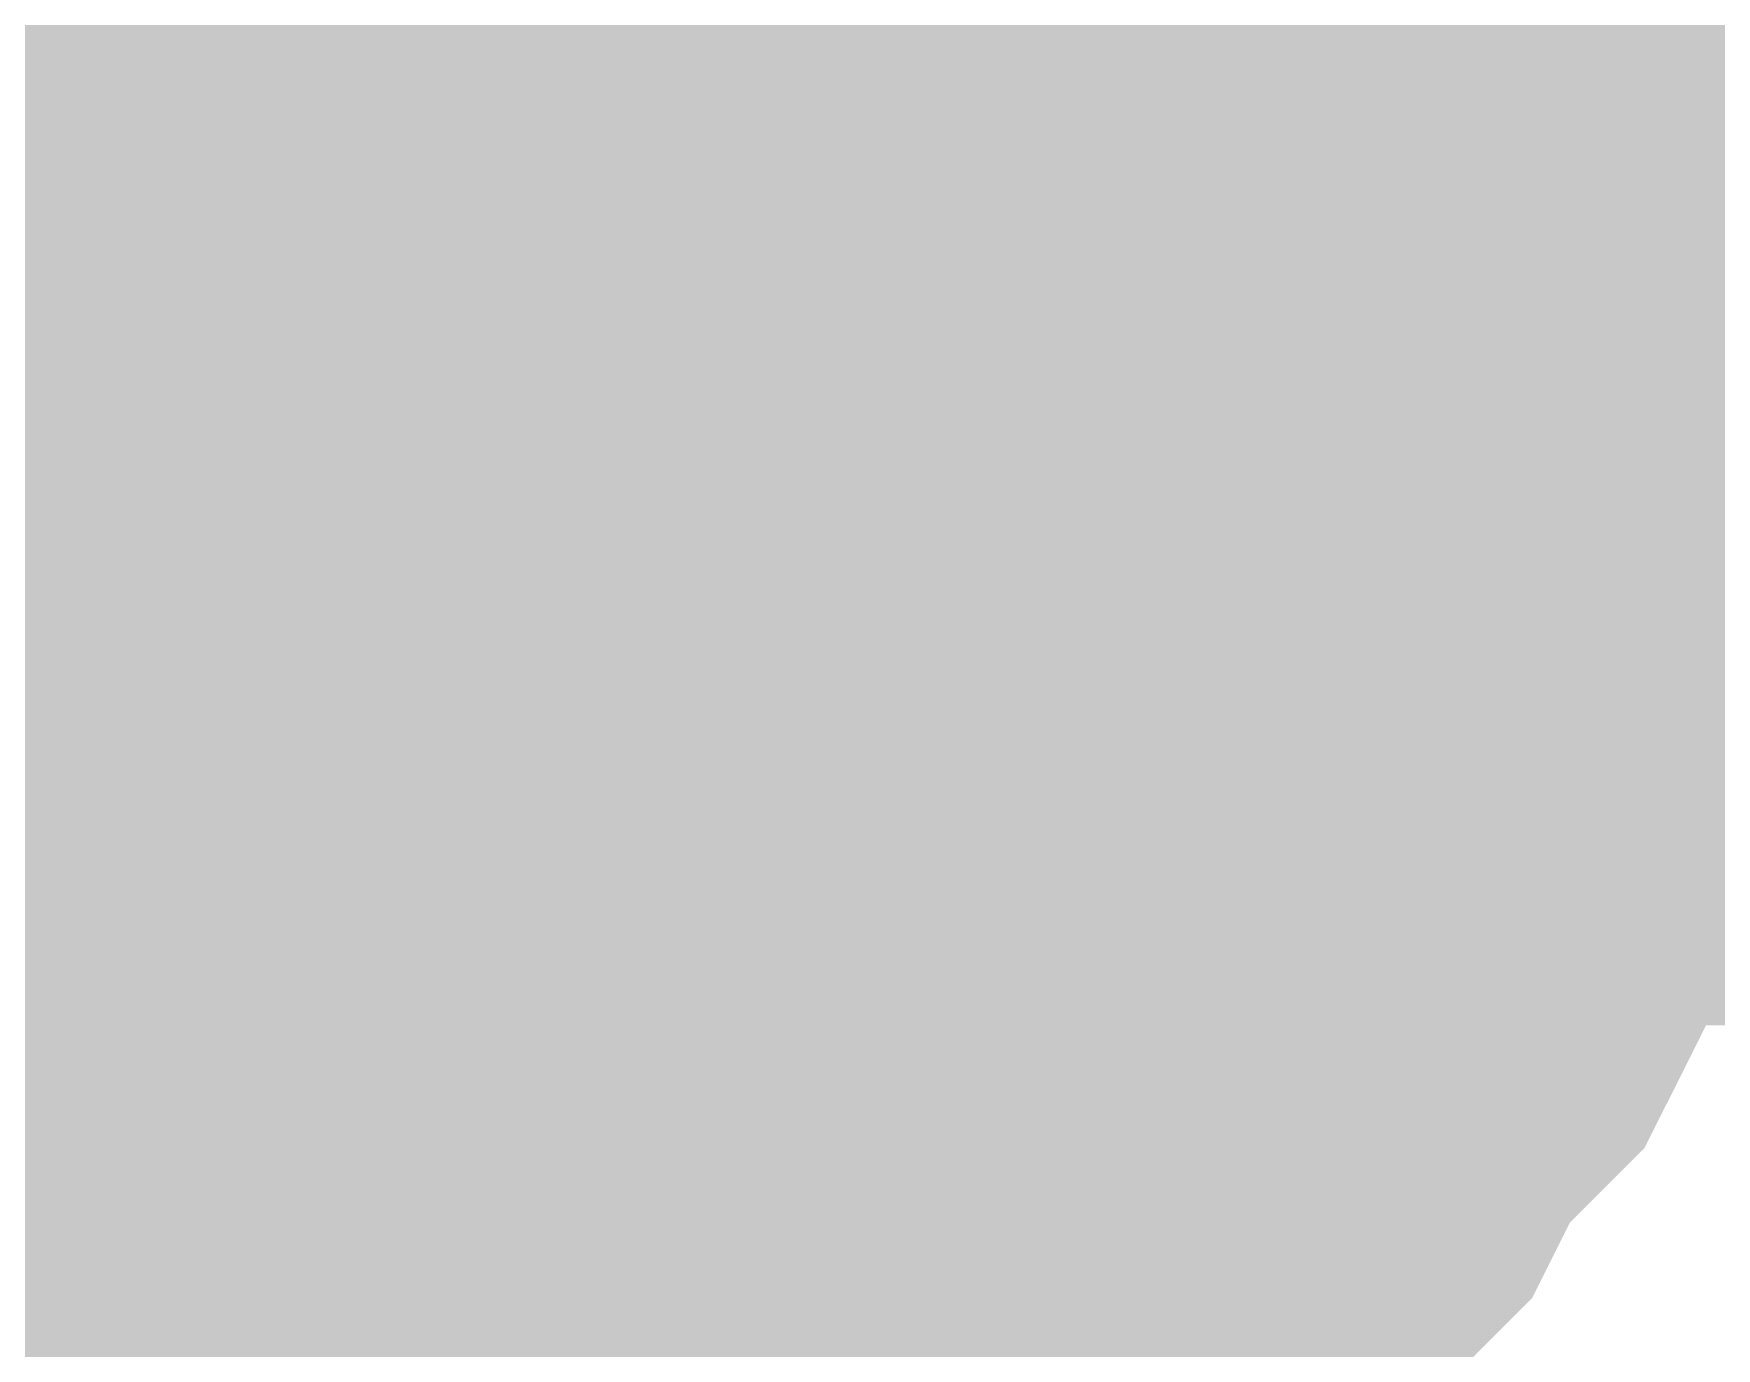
# Model space of a CAD drawing. Header units: inches. Extents: x 0 to 841, y 0 to 594.
# Drawn here: x 697.327 to 698.334, y 174.411 to 175.198 of the extents above; entities that cross this region are included whole.
import ezdxf

# ---------------------------------------------------------------- set-up
doc = ezdxf.new("R2010")
doc.units = ezdxf.units.IN
doc.layers.add('Sheet', color=255, linetype='Continuous')

msp = doc.modelspace()

# ---------------------------------------------------------------- linework, layer by layer
at = {"layer": 'Sheet'}
for points in [[(697.4946, 174.9794, 0.7493, 0.7493, 0), (697.4946, 179.9877, 0.7493, 0.7493, 0)], [(698.1459, 175.3836, 0.2997, 0.2997, 0), (698.1683, 175.3387, 0.2997, 0.2997, 0), (698.1908, 175.3162, 0.2997, 0.2997, 0), (698.1908, 175.2713, 0.2997, 0.2997, 0), (698.2133, 175.2489, 0.2997, 0.2997, 0), (698.2133, 175.2039, 0.2997, 0.2997, 0), (698.2357, 175.1815, 0.2997, 0.2997, 0), (698.2357, 175.1366, 0.2997, 0.2997, 0), (698.2582, 175.0917, 0.2997, 0.2997, 0), (698.2582, 175.0692, 0.2997, 0.2997, 0), (698.2582, 175.0243, 0.2997, 0.2997, 0), (698.2582, 174.9794, 0.2997, 0.2997, 0)], [(698.1459, 175.3836, 0.2997, 0.2997, 0), (698.1683, 175.3387, 0.2997, 0.2997, 0), (698.1908, 175.3162, 0.2997, 0.2997, 0), (698.1908, 175.2713, 0.2997, 0.2997, 0), (698.2133, 175.2489, 0.2997, 0.2997, 0), (698.2133, 175.2039, 0.2997, 0.2997, 0), (698.2357, 175.1815, 0.2997, 0.2997, 0), (698.2357, 175.1366, 0.2997, 0.2997, 0), (698.2582, 175.0917, 0.2997, 0.2997, 0), (698.2582, 175.0692, 0.2997, 0.2997, 0), (698.2582, 175.0243, 0.2997, 0.2997, 0), (698.2582, 174.9794, 0.2997, 0.2997, 0)], [(698.1459, 175.3836, 0.2997, 0.2997, 0), (698.1683, 175.3387, 0.2997, 0.2997, 0), (698.1908, 175.3162, 0.2997, 0.2997, 0), (698.1908, 175.2713, 0.2997, 0.2997, 0), (698.2133, 175.2489, 0.2997, 0.2997, 0), (698.2133, 175.2039, 0.2997, 0.2997, 0), (698.2357, 175.1815, 0.2997, 0.2997, 0), (698.2357, 175.1366, 0.2997, 0.2997, 0), (698.2582, 175.0917, 0.2997, 0.2997, 0), (698.2582, 175.0692, 0.2997, 0.2997, 0), (698.2582, 175.0243, 0.2997, 0.2997, 0), (698.2582, 174.9794, 0.2997, 0.2997, 0)], [(697.8315, 175.3612, 0.2997, 0.2997, 0), (697.8539, 175.3387, 0.2997, 0.2997, 0), (697.8764, 175.3387, 0.2997, 0.2997, 0), (697.8988, 175.3162, 0.2997, 0.2997, 0), (697.8988, 175.2938, 0.2997, 0.2997, 0), (697.9213, 175.2713, 0.2997, 0.2997, 0), (697.9438, 175.2489, 0.2997, 0.2997, 0), (697.9438, 175.2264, 0.2997, 0.2997, 0), (697.9662, 175.2039, 0.2997, 0.2997, 0), (697.9662, 175.1815, 0.2997, 0.2997, 0), (697.9887, 175.159, 0.2997, 0.2997, 0), (697.9887, 175.1366, 0.2997, 0.2997, 0), (697.9887, 175.1141, 0.2997, 0.2997, 0), (698.0111, 175.0917, 0.2997, 0.2997, 0), (698.0111, 175.0692, 0.2997, 0.2997, 0), (698.0111, 175.0243, 0.2997, 0.2997, 0), (698.0111, 175.0018, 0.2997, 0.2997, 0), (698.0111, 174.9794, 0.2997, 0.2997, 0)], [(697.8315, 175.3612, 0.2997, 0.2997, 0), (697.8539, 175.3387, 0.2997, 0.2997, 0), (697.8764, 175.3387, 0.2997, 0.2997, 0), (697.8988, 175.3162, 0.2997, 0.2997, 0), (697.8988, 175.2938, 0.2997, 0.2997, 0), (697.9213, 175.2713, 0.2997, 0.2997, 0), (697.9438, 175.2489, 0.2997, 0.2997, 0), (697.9438, 175.2264, 0.2997, 0.2997, 0), (697.9662, 175.2039, 0.2997, 0.2997, 0), (697.9662, 175.1815, 0.2997, 0.2997, 0), (697.9887, 175.159, 0.2997, 0.2997, 0), (697.9887, 175.1366, 0.2997, 0.2997, 0), (697.9887, 175.1141, 0.2997, 0.2997, 0), (698.0111, 175.0917, 0.2997, 0.2997, 0), (698.0111, 175.0692, 0.2997, 0.2997, 0), (698.0111, 175.0243, 0.2997, 0.2997, 0), (698.0111, 175.0018, 0.2997, 0.2997, 0), (698.0111, 174.9794, 0.2997, 0.2997, 0)], [(697.8315, 175.3612, 0.2997, 0.2997, 0), (697.8539, 175.3387, 0.2997, 0.2997, 0), (697.8764, 175.3387, 0.2997, 0.2997, 0), (697.8988, 175.3162, 0.2997, 0.2997, 0), (697.8988, 175.2938, 0.2997, 0.2997, 0), (697.9213, 175.2713, 0.2997, 0.2997, 0), (697.9438, 175.2489, 0.2997, 0.2997, 0), (697.9438, 175.2264, 0.2997, 0.2997, 0), (697.9662, 175.2039, 0.2997, 0.2997, 0), (697.9662, 175.1815, 0.2997, 0.2997, 0), (697.9887, 175.159, 0.2997, 0.2997, 0), (697.9887, 175.1366, 0.2997, 0.2997, 0), (697.9887, 175.1141, 0.2997, 0.2997, 0), (698.0111, 175.0917, 0.2997, 0.2997, 0), (698.0111, 175.0692, 0.2997, 0.2997, 0), (698.0111, 175.0243, 0.2997, 0.2997, 0), (698.0111, 175.0018, 0.2997, 0.2997, 0), (698.0111, 174.9794, 0.2997, 0.2997, 0)], [(697.4946, 174.9794, 0.7493, 0.7493, 0), (702.5027, 174.9794, 0.7493, 0.7493, 0), (702.5027, 174.9794, 0.7493, 0.7493, 0)], [(697.4946, 169.9934, 0.7493, 0.7493, 0), (697.4946, 174.9794, 0.7493, 0.7493, 0)], [(697.9438, 175.2489, 0.0991, 0.0991, 0), (697.9438, 175.2264, 0.0991, 0.0991, 0), (697.9662, 175.2039, 0.0991, 0.0991, 0), (697.9662, 175.1815, 0.0991, 0.0991, 0), (697.9887, 175.159, 0.0991, 0.0991, 0), (697.9887, 175.1366, 0.0991, 0.0991, 0), (697.9887, 175.1141, 0.0991, 0.0991, 0), (698.0111, 175.0917, 0.0991, 0.0991, 0), (698.0111, 175.0692, 0.0991, 0.0991, 0), (698.0111, 175.0243, 0.0991, 0.0991, 0), (698.0111, 175.0018, 0.0991, 0.0991, 0), (698.0111, 174.9794, 0.0991, 0.0991, 0)], [(697.9438, 175.2489, 0.0991, 0.0991, 0), (697.9438, 175.2264, 0.0991, 0.0991, 0), (697.9662, 175.2039, 0.0991, 0.0991, 0), (697.9662, 175.1815, 0.0991, 0.0991, 0), (697.9887, 175.159, 0.0991, 0.0991, 0), (697.9887, 175.1366, 0.0991, 0.0991, 0), (697.9887, 175.1141, 0.0991, 0.0991, 0), (698.0111, 175.0917, 0.0991, 0.0991, 0), (698.0111, 175.0692, 0.0991, 0.0991, 0), (698.0111, 175.0243, 0.0991, 0.0991, 0), (698.0111, 175.0018, 0.0991, 0.0991, 0), (698.0111, 174.9794, 0.0991, 0.0991, 0)], [(697.9438, 175.2489, 0.0991, 0.0991, 0), (697.9438, 175.2264, 0.0991, 0.0991, 0), (697.9662, 175.2039, 0.0991, 0.0991, 0), (697.9662, 175.1815, 0.0991, 0.0991, 0), (697.9887, 175.159, 0.0991, 0.0991, 0), (697.9887, 175.1366, 0.0991, 0.0991, 0), (697.9887, 175.1141, 0.0991, 0.0991, 0), (698.0111, 175.0917, 0.0991, 0.0991, 0), (698.0111, 175.0692, 0.0991, 0.0991, 0), (698.0111, 175.0243, 0.0991, 0.0991, 0), (698.0111, 175.0018, 0.0991, 0.0991, 0), (698.0111, 174.9794, 0.0991, 0.0991, 0)], [(698.2133, 175.2489, 0.0991, 0.0991, 0), (698.2133, 175.2039, 0.0991, 0.0991, 0), (698.2357, 175.1815, 0.0991, 0.0991, 0), (698.2357, 175.1366, 0.0991, 0.0991, 0), (698.2582, 175.0917, 0.0991, 0.0991, 0), (698.2582, 175.0692, 0.0991, 0.0991, 0), (698.2582, 175.0243, 0.0991, 0.0991, 0), (698.2582, 174.9794, 0.0991, 0.0991, 0)], [(698.2133, 175.2489, 0.0991, 0.0991, 0), (698.2133, 175.2039, 0.0991, 0.0991, 0), (698.2357, 175.1815, 0.0991, 0.0991, 0), (698.2357, 175.1366, 0.0991, 0.0991, 0), (698.2582, 175.0917, 0.0991, 0.0991, 0), (698.2582, 175.0692, 0.0991, 0.0991, 0), (698.2582, 175.0243, 0.0991, 0.0991, 0), (698.2582, 174.9794, 0.0991, 0.0991, 0)], [(698.2133, 175.2489, 0.0991, 0.0991, 0), (698.2133, 175.2039, 0.0991, 0.0991, 0), (698.2357, 175.1815, 0.0991, 0.0991, 0), (698.2357, 175.1366, 0.0991, 0.0991, 0), (698.2582, 175.0917, 0.0991, 0.0991, 0), (698.2582, 175.0692, 0.0991, 0.0991, 0), (698.2582, 175.0243, 0.0991, 0.0991, 0), (698.2582, 174.9794, 0.0991, 0.0991, 0)], [(698.0111, 174.9794, 0.2997, 0.2997, 0), (698.0111, 174.9569, 0.2997, 0.2997, 0), (698.0111, 174.9344, 0.2997, 0.2997, 0), (698.0111, 174.912, 0.2997, 0.2997, 0), (698.0111, 174.8895, 0.2997, 0.2997, 0), (697.9887, 174.8671, 0.2997, 0.2997, 0), (697.9887, 174.8446, 0.2997, 0.2997, 0), (697.9887, 174.7997, 0.2997, 0.2997, 0), (697.9662, 174.7772, 0.2997, 0.2997, 0), (697.9662, 174.7772, 0.2997, 0.2997, 0), (697.9438, 174.7548, 0.2997, 0.2997, 0), (697.9438, 174.7323, 0.2997, 0.2997, 0), (697.9213, 174.7098, 0.2997, 0.2997, 0), (697.8988, 174.6874, 0.2997, 0.2997, 0), (697.8988, 174.6649, 0.2997, 0.2997, 0), (697.8764, 174.6425, 0.2997, 0.2997, 0), (697.8539, 174.6425, 0.2997, 0.2997, 0), (697.8315, 174.62, 0.2997, 0.2997, 0), (697.809, 174.5976, 0.2997, 0.2997, 0), (697.7866, 174.5751, 0.2997, 0.2997, 0), (697.7866, 174.5751, 0.2997, 0.2997, 0), (697.7641, 174.5526, 0.2997, 0.2997, 0), (697.7416, 174.5526, 0.2997, 0.2997, 0), (697.7192, 174.5302, 0.2997, 0.2997, 0), (697.6967, 174.5302, 0.2997, 0.2997, 0), (697.6743, 174.5077, 0.2997, 0.2997, 0), (697.6518, 174.5077, 0.2997, 0.2997, 0), (697.6294, 174.5077, 0.2997, 0.2997, 0), (697.5844, 174.4853, 0.2997, 0.2997, 0), (697.562, 174.4853, 0.2997, 0.2997, 0), (697.5395, 174.4853, 0.2997, 0.2997, 0), (697.5171, 174.4853, 0.2997, 0.2997, 0), (697.4946, 174.4853, 0.2997, 0.2997, 0)], [(698.0111, 174.9794, 0.2997, 0.2997, 0), (698.0111, 174.9569, 0.2997, 0.2997, 0), (698.0111, 174.9344, 0.2997, 0.2997, 0), (698.0111, 174.912, 0.2997, 0.2997, 0), (698.0111, 174.8895, 0.2997, 0.2997, 0), (697.9887, 174.8671, 0.2997, 0.2997, 0), (697.9887, 174.8446, 0.2997, 0.2997, 0), (697.9887, 174.7997, 0.2997, 0.2997, 0), (697.9662, 174.7772, 0.2997, 0.2997, 0), (697.9662, 174.7772, 0.2997, 0.2997, 0), (697.9438, 174.7548, 0.2997, 0.2997, 0), (697.9438, 174.7323, 0.2997, 0.2997, 0), (697.9213, 174.7098, 0.2997, 0.2997, 0), (697.8988, 174.6874, 0.2997, 0.2997, 0), (697.8988, 174.6649, 0.2997, 0.2997, 0), (697.8764, 174.6425, 0.2997, 0.2997, 0), (697.8539, 174.6425, 0.2997, 0.2997, 0), (697.8315, 174.62, 0.2997, 0.2997, 0), (697.809, 174.5976, 0.2997, 0.2997, 0), (697.7866, 174.5751, 0.2997, 0.2997, 0), (697.7866, 174.5751, 0.2997, 0.2997, 0), (697.7641, 174.5526, 0.2997, 0.2997, 0), (697.7416, 174.5526, 0.2997, 0.2997, 0), (697.7192, 174.5302, 0.2997, 0.2997, 0), (697.6967, 174.5302, 0.2997, 0.2997, 0), (697.6743, 174.5077, 0.2997, 0.2997, 0), (697.6518, 174.5077, 0.2997, 0.2997, 0), (697.6294, 174.5077, 0.2997, 0.2997, 0), (697.5844, 174.4853, 0.2997, 0.2997, 0), (697.562, 174.4853, 0.2997, 0.2997, 0), (697.5395, 174.4853, 0.2997, 0.2997, 0), (697.5171, 174.4853, 0.2997, 0.2997, 0), (697.4946, 174.4853, 0.2997, 0.2997, 0)], [(698.0111, 174.9794, 0.2997, 0.2997, 0), (698.0111, 174.9569, 0.2997, 0.2997, 0), (698.0111, 174.9344, 0.2997, 0.2997, 0), (698.0111, 174.912, 0.2997, 0.2997, 0), (698.0111, 174.8895, 0.2997, 0.2997, 0), (697.9887, 174.8671, 0.2997, 0.2997, 0), (697.9887, 174.8446, 0.2997, 0.2997, 0), (697.9887, 174.7997, 0.2997, 0.2997, 0), (697.9662, 174.7772, 0.2997, 0.2997, 0), (697.9662, 174.7772, 0.2997, 0.2997, 0), (697.9438, 174.7548, 0.2997, 0.2997, 0), (697.9438, 174.7323, 0.2997, 0.2997, 0), (697.9213, 174.7098, 0.2997, 0.2997, 0), (697.8988, 174.6874, 0.2997, 0.2997, 0), (697.8988, 174.6649, 0.2997, 0.2997, 0), (697.8764, 174.6425, 0.2997, 0.2997, 0), (697.8539, 174.6425, 0.2997, 0.2997, 0), (697.8315, 174.62, 0.2997, 0.2997, 0), (697.809, 174.5976, 0.2997, 0.2997, 0), (697.7866, 174.5751, 0.2997, 0.2997, 0), (697.7866, 174.5751, 0.2997, 0.2997, 0), (697.7641, 174.5526, 0.2997, 0.2997, 0), (697.7416, 174.5526, 0.2997, 0.2997, 0), (697.7192, 174.5302, 0.2997, 0.2997, 0), (697.6967, 174.5302, 0.2997, 0.2997, 0), (697.6743, 174.5077, 0.2997, 0.2997, 0), (697.6518, 174.5077, 0.2997, 0.2997, 0), (697.6294, 174.5077, 0.2997, 0.2997, 0), (697.5844, 174.4853, 0.2997, 0.2997, 0), (697.562, 174.4853, 0.2997, 0.2997, 0), (697.5395, 174.4853, 0.2997, 0.2997, 0), (697.5171, 174.4853, 0.2997, 0.2997, 0), (697.4946, 174.4853, 0.2997, 0.2997, 0)], [(698.2582, 174.9794, 0.2997, 0.2997, 0), (698.2582, 174.9344, 0.2997, 0.2997, 0), (698.2582, 174.912, 0.2997, 0.2997, 0), (698.2582, 174.8671, 0.2997, 0.2997, 0), (698.2357, 174.8221, 0.2997, 0.2997, 0), (698.2357, 174.7997, 0.2997, 0.2997, 0), (698.2133, 174.7548, 0.2997, 0.2997, 0), (698.2133, 174.7323, 0.2997, 0.2997, 0), (698.1908, 174.6874, 0.2997, 0.2997, 0), (698.1908, 174.6649, 0.2997, 0.2997, 0), (698.1683, 174.62, 0.2997, 0.2997, 0), (698.1459, 174.5976, 0.2997, 0.2997, 0), (698.1234, 174.5751, 0.2997, 0.2997, 0), (698.101, 174.5302, 0.2997, 0.2997, 0), (698.0785, 174.5077, 0.2997, 0.2997, 0), (698.0561, 174.4853, 0.2997, 0.2997, 0), (698.0336, 174.4628, 0.2997, 0.2997, 0), (698.0111, 174.4403, 0.2997, 0.2997, 0), (697.9887, 174.4179, 0.2997, 0.2997, 0), (697.9438, 174.3954, 0.2997, 0.2997, 0), (697.9213, 174.373, 0.2997, 0.2997, 0), (697.8988, 174.3505, 0.2997, 0.2997, 0), (697.8539, 174.328, 0.2997, 0.2997, 0), (697.8315, 174.3056, 0.2997, 0.2997, 0), (697.7866, 174.3056, 0.2997, 0.2997, 0), (697.7641, 174.2831, 0.2997, 0.2997, 0), (697.7192, 174.2831, 0.2997, 0.2997, 0), (697.6967, 174.2607, 0.2997, 0.2997, 0)], [(698.2582, 174.9794, 0.2997, 0.2997, 0), (698.2582, 174.9344, 0.2997, 0.2997, 0), (698.2582, 174.912, 0.2997, 0.2997, 0), (698.2582, 174.8671, 0.2997, 0.2997, 0), (698.2357, 174.8221, 0.2997, 0.2997, 0), (698.2357, 174.7997, 0.2997, 0.2997, 0), (698.2133, 174.7548, 0.2997, 0.2997, 0), (698.2133, 174.7323, 0.2997, 0.2997, 0), (698.1908, 174.6874, 0.2997, 0.2997, 0), (698.1908, 174.6649, 0.2997, 0.2997, 0), (698.1683, 174.62, 0.2997, 0.2997, 0), (698.1459, 174.5976, 0.2997, 0.2997, 0), (698.1234, 174.5751, 0.2997, 0.2997, 0), (698.101, 174.5302, 0.2997, 0.2997, 0), (698.0785, 174.5077, 0.2997, 0.2997, 0), (698.0561, 174.4853, 0.2997, 0.2997, 0), (698.0336, 174.4628, 0.2997, 0.2997, 0), (698.0111, 174.4403, 0.2997, 0.2997, 0), (697.9887, 174.4179, 0.2997, 0.2997, 0), (697.9438, 174.3954, 0.2997, 0.2997, 0), (697.9213, 174.373, 0.2997, 0.2997, 0), (697.8988, 174.3505, 0.2997, 0.2997, 0), (697.8539, 174.328, 0.2997, 0.2997, 0), (697.8315, 174.3056, 0.2997, 0.2997, 0), (697.7866, 174.3056, 0.2997, 0.2997, 0), (697.7641, 174.2831, 0.2997, 0.2997, 0), (697.7192, 174.2831, 0.2997, 0.2997, 0), (697.6967, 174.2607, 0.2997, 0.2997, 0)], [(698.2582, 174.9794, 0.2997, 0.2997, 0), (698.2582, 174.9344, 0.2997, 0.2997, 0), (698.2582, 174.912, 0.2997, 0.2997, 0), (698.2582, 174.8671, 0.2997, 0.2997, 0), (698.2357, 174.8221, 0.2997, 0.2997, 0), (698.2357, 174.7997, 0.2997, 0.2997, 0), (698.2133, 174.7548, 0.2997, 0.2997, 0), (698.2133, 174.7323, 0.2997, 0.2997, 0), (698.1908, 174.6874, 0.2997, 0.2997, 0), (698.1908, 174.6649, 0.2997, 0.2997, 0), (698.1683, 174.62, 0.2997, 0.2997, 0), (698.1459, 174.5976, 0.2997, 0.2997, 0), (698.1234, 174.5751, 0.2997, 0.2997, 0), (698.101, 174.5302, 0.2997, 0.2997, 0), (698.0785, 174.5077, 0.2997, 0.2997, 0), (698.0561, 174.4853, 0.2997, 0.2997, 0), (698.0336, 174.4628, 0.2997, 0.2997, 0), (698.0111, 174.4403, 0.2997, 0.2997, 0), (697.9887, 174.4179, 0.2997, 0.2997, 0), (697.9438, 174.3954, 0.2997, 0.2997, 0), (697.9213, 174.373, 0.2997, 0.2997, 0), (697.8988, 174.3505, 0.2997, 0.2997, 0), (697.8539, 174.328, 0.2997, 0.2997, 0), (697.8315, 174.3056, 0.2997, 0.2997, 0), (697.7866, 174.3056, 0.2997, 0.2997, 0), (697.7641, 174.2831, 0.2997, 0.2997, 0), (697.7192, 174.2831, 0.2997, 0.2997, 0), (697.6967, 174.2607, 0.2997, 0.2997, 0)], [(698.0111, 174.9794, 0.2997, 0.2997, 0), (698.0111, 174.9794, 0.2997, 0.2997, 0), (698.0111, 174.9794, 0.2997, 0.2997, 0), (698.0111, 174.9794, 0.2997, 0.2997, 0), (698.0111, 174.9794, 0.2997, 0.2997, 0), (698.0111, 174.9794, 0.2997, 0.2997, 0), (698.0111, 174.9794, 0.2997, 0.2997, 0), (698.0111, 174.9794, 0.2997, 0.2997, 0), (698.0111, 174.9794, 0.2997, 0.2997, 0), (698.0111, 174.9794, 0.2997, 0.2997, 0), (698.0111, 174.9794, 0.2997, 0.2997, 0), (698.0111, 174.9794, 0.2997, 0.2997, 0), (698.0111, 174.9794, 0.2997, 0.2997, 0), (698.0111, 174.9794, 0.2997, 0.2997, 0), (698.0111, 174.9794, 0.2997, 0.2997, 0), (698.0111, 174.9794, 0.2997, 0.2997, 0), (698.0111, 174.9794, 0.2997, 0.2997, 0), (698.0111, 174.9794, 0.2997, 0.2997, 0), (698.0111, 174.9794, 0.2997, 0.2997, 0), (698.0111, 174.9794, 0.2997, 0.2997, 0), (698.0111, 174.9794, 0.2997, 0.2997, 0), (698.0111, 174.9794, 0.2997, 0.2997, 0), (698.0111, 174.9794, 0.2997, 0.2997, 0), (698.0111, 174.9794, 0.2997, 0.2997, 0), (698.0111, 174.9794, 0.2997, 0.2997, 0), (698.0111, 174.9794, 0.2997, 0.2997, 0), (698.0111, 174.9794, 0.2997, 0.2997, 0), (698.0111, 174.9794, 0.2997, 0.2997, 0), (698.0111, 174.9794, 0.2997, 0.2997, 0), (698.0111, 174.9794, 0.2997, 0.2997, 0), (698.0111, 174.9794, 0.2997, 0.2997, 0), (698.0111, 174.9794, 0.2997, 0.2997, 0), (698.0111, 174.9794, 0.2997, 0.2997, 0)], [(698.0111, 174.9794, 0.2997, 0.2997, 0), (698.0111, 174.9794, 0.2997, 0.2997, 0)], [(698.0111, 174.9794, 0.2997, 0.2997, 0), (698.0111, 174.9794, 0.2997, 0.2997, 0), (698.0111, 174.9794, 0.2997, 0.2997, 0), (698.0111, 174.9794, 0.2997, 0.2997, 0), (698.0111, 174.9794, 0.2997, 0.2997, 0), (698.0111, 174.9794, 0.2997, 0.2997, 0), (698.0111, 174.9794, 0.2997, 0.2997, 0), (698.0111, 174.9794, 0.2997, 0.2997, 0), (698.0111, 174.9794, 0.2997, 0.2997, 0), (698.0111, 174.9794, 0.2997, 0.2997, 0), (698.0111, 174.9794, 0.2997, 0.2997, 0), (698.0111, 174.9794, 0.2997, 0.2997, 0), (698.0111, 174.9794, 0.2997, 0.2997, 0), (698.0111, 174.9794, 0.2997, 0.2997, 0), (698.0111, 174.9794, 0.2997, 0.2997, 0), (698.0111, 174.9794, 0.2997, 0.2997, 0), (698.0111, 174.9794, 0.2997, 0.2997, 0), (698.0111, 174.9794, 0.2997, 0.2997, 0), (698.0111, 174.9794, 0.2997, 0.2997, 0), (698.0111, 174.9794, 0.2997, 0.2997, 0), (698.0111, 174.9794, 0.2997, 0.2997, 0), (698.0111, 174.9794, 0.2997, 0.2997, 0), (698.0111, 174.9794, 0.2997, 0.2997, 0), (698.0111, 174.9794, 0.2997, 0.2997, 0), (698.0111, 174.9794, 0.2997, 0.2997, 0), (698.0111, 174.9794, 0.2997, 0.2997, 0), (698.0111, 174.9794, 0.2997, 0.2997, 0), (698.0111, 174.9794, 0.2997, 0.2997, 0), (698.0111, 174.9794, 0.2997, 0.2997, 0), (698.0111, 174.9794, 0.2997, 0.2997, 0), (698.0111, 174.9794, 0.2997, 0.2997, 0), (698.0111, 174.9794, 0.2997, 0.2997, 0), (698.0111, 174.9794, 0.2997, 0.2997, 0)], [(698.0111, 174.9794, 0.2997, 0.2997, 0), (698.0111, 174.9794, 0.2997, 0.2997, 0)], [(698.0111, 174.9794, 0.2997, 0.2997, 0), (698.0111, 174.9794, 0.2997, 0.2997, 0), (698.0111, 174.9794, 0.2997, 0.2997, 0), (698.0111, 174.9794, 0.2997, 0.2997, 0), (698.0111, 174.9794, 0.2997, 0.2997, 0), (698.0111, 174.9794, 0.2997, 0.2997, 0), (698.0111, 174.9794, 0.2997, 0.2997, 0), (698.0111, 174.9794, 0.2997, 0.2997, 0), (698.0111, 174.9794, 0.2997, 0.2997, 0), (698.0111, 174.9794, 0.2997, 0.2997, 0), (698.0111, 174.9794, 0.2997, 0.2997, 0), (698.0111, 174.9794, 0.2997, 0.2997, 0), (698.0111, 174.9794, 0.2997, 0.2997, 0), (698.0111, 174.9794, 0.2997, 0.2997, 0), (698.0111, 174.9794, 0.2997, 0.2997, 0), (698.0111, 174.9794, 0.2997, 0.2997, 0), (698.0111, 174.9794, 0.2997, 0.2997, 0), (698.0111, 174.9794, 0.2997, 0.2997, 0), (698.0111, 174.9794, 0.2997, 0.2997, 0), (698.0111, 174.9794, 0.2997, 0.2997, 0), (698.0111, 174.9794, 0.2997, 0.2997, 0), (698.0111, 174.9794, 0.2997, 0.2997, 0), (698.0111, 174.9794, 0.2997, 0.2997, 0), (698.0111, 174.9794, 0.2997, 0.2997, 0), (698.0111, 174.9794, 0.2997, 0.2997, 0), (698.0111, 174.9794, 0.2997, 0.2997, 0), (698.0111, 174.9794, 0.2997, 0.2997, 0), (698.0111, 174.9794, 0.2997, 0.2997, 0), (698.0111, 174.9794, 0.2997, 0.2997, 0), (698.0111, 174.9794, 0.2997, 0.2997, 0), (698.0111, 174.9794, 0.2997, 0.2997, 0), (698.0111, 174.9794, 0.2997, 0.2997, 0), (698.0111, 174.9794, 0.2997, 0.2997, 0)], [(698.0111, 174.9794, 0.2997, 0.2997, 0), (698.0111, 174.9794, 0.2997, 0.2997, 0)], [(698.2582, 174.9794, 0.2997, 0.2997, 0), (698.2582, 174.9794, 0.2997, 0.2997, 0), (698.2582, 174.9794, 0.2997, 0.2997, 0), (698.2582, 174.9794, 0.2997, 0.2997, 0), (698.2582, 174.9794, 0.2997, 0.2997, 0), (698.2582, 174.9794, 0.2997, 0.2997, 0), (698.2582, 174.9794, 0.2997, 0.2997, 0), (698.2582, 174.9794, 0.2997, 0.2997, 0), (698.2582, 174.9794, 0.2997, 0.2997, 0), (698.2582, 174.9794, 0.2997, 0.2997, 0), (698.2582, 174.9794, 0.2997, 0.2997, 0), (698.2582, 174.9794, 0.2997, 0.2997, 0), (698.2582, 174.9794, 0.2997, 0.2997, 0), (698.2582, 174.9794, 0.2997, 0.2997, 0), (698.2582, 174.9794, 0.2997, 0.2997, 0), (698.2582, 174.9794, 0.2997, 0.2997, 0), (698.2582, 174.9794, 0.2997, 0.2997, 0), (698.2582, 174.9794, 0.2997, 0.2997, 0), (698.2582, 174.9794, 0.2997, 0.2997, 0), (698.2582, 174.9794, 0.2997, 0.2997, 0), (698.2582, 174.9794, 0.2997, 0.2997, 0), (698.2582, 174.9794, 0.2997, 0.2997, 0), (698.2582, 174.9794, 0.2997, 0.2997, 0), (698.2582, 174.9794, 0.2997, 0.2997, 0), (698.2582, 174.9794, 0.2997, 0.2997, 0), (698.2582, 174.9794, 0.2997, 0.2997, 0), (698.2582, 174.9794, 0.2997, 0.2997, 0), (698.2582, 174.9794, 0.2997, 0.2997, 0), (698.2582, 174.9794, 0.2997, 0.2997, 0), (698.2582, 174.9794, 0.2997, 0.2997, 0), (698.2582, 174.9794, 0.2997, 0.2997, 0), (698.2582, 174.9794, 0.2997, 0.2997, 0), (698.2582, 174.9794, 0.2997, 0.2997, 0)], [(698.2582, 174.9794, 0.2997, 0.2997, 0), (698.2582, 174.9794, 0.2997, 0.2997, 0)], [(698.2582, 174.9794, 0.2997, 0.2997, 0), (698.2582, 174.9794, 0.2997, 0.2997, 0), (698.2582, 174.9794, 0.2997, 0.2997, 0), (698.2582, 174.9794, 0.2997, 0.2997, 0), (698.2582, 174.9794, 0.2997, 0.2997, 0), (698.2582, 174.9794, 0.2997, 0.2997, 0), (698.2582, 174.9794, 0.2997, 0.2997, 0), (698.2582, 174.9794, 0.2997, 0.2997, 0), (698.2582, 174.9794, 0.2997, 0.2997, 0), (698.2582, 174.9794, 0.2997, 0.2997, 0), (698.2582, 174.9794, 0.2997, 0.2997, 0), (698.2582, 174.9794, 0.2997, 0.2997, 0), (698.2582, 174.9794, 0.2997, 0.2997, 0), (698.2582, 174.9794, 0.2997, 0.2997, 0), (698.2582, 174.9794, 0.2997, 0.2997, 0), (698.2582, 174.9794, 0.2997, 0.2997, 0), (698.2582, 174.9794, 0.2997, 0.2997, 0), (698.2582, 174.9794, 0.2997, 0.2997, 0), (698.2582, 174.9794, 0.2997, 0.2997, 0), (698.2582, 174.9794, 0.2997, 0.2997, 0), (698.2582, 174.9794, 0.2997, 0.2997, 0), (698.2582, 174.9794, 0.2997, 0.2997, 0), (698.2582, 174.9794, 0.2997, 0.2997, 0), (698.2582, 174.9794, 0.2997, 0.2997, 0), (698.2582, 174.9794, 0.2997, 0.2997, 0), (698.2582, 174.9794, 0.2997, 0.2997, 0), (698.2582, 174.9794, 0.2997, 0.2997, 0), (698.2582, 174.9794, 0.2997, 0.2997, 0), (698.2582, 174.9794, 0.2997, 0.2997, 0), (698.2582, 174.9794, 0.2997, 0.2997, 0), (698.2582, 174.9794, 0.2997, 0.2997, 0), (698.2582, 174.9794, 0.2997, 0.2997, 0), (698.2582, 174.9794, 0.2997, 0.2997, 0)], [(698.2582, 174.9794, 0.2997, 0.2997, 0), (698.2582, 174.9794, 0.2997, 0.2997, 0)], [(698.2582, 174.9794, 0.2997, 0.2997, 0), (698.2582, 174.9794, 0.2997, 0.2997, 0), (698.2582, 174.9794, 0.2997, 0.2997, 0), (698.2582, 174.9794, 0.2997, 0.2997, 0), (698.2582, 174.9794, 0.2997, 0.2997, 0), (698.2582, 174.9794, 0.2997, 0.2997, 0), (698.2582, 174.9794, 0.2997, 0.2997, 0), (698.2582, 174.9794, 0.2997, 0.2997, 0), (698.2582, 174.9794, 0.2997, 0.2997, 0), (698.2582, 174.9794, 0.2997, 0.2997, 0), (698.2582, 174.9794, 0.2997, 0.2997, 0), (698.2582, 174.9794, 0.2997, 0.2997, 0), (698.2582, 174.9794, 0.2997, 0.2997, 0), (698.2582, 174.9794, 0.2997, 0.2997, 0), (698.2582, 174.9794, 0.2997, 0.2997, 0), (698.2582, 174.9794, 0.2997, 0.2997, 0), (698.2582, 174.9794, 0.2997, 0.2997, 0), (698.2582, 174.9794, 0.2997, 0.2997, 0), (698.2582, 174.9794, 0.2997, 0.2997, 0), (698.2582, 174.9794, 0.2997, 0.2997, 0), (698.2582, 174.9794, 0.2997, 0.2997, 0), (698.2582, 174.9794, 0.2997, 0.2997, 0), (698.2582, 174.9794, 0.2997, 0.2997, 0), (698.2582, 174.9794, 0.2997, 0.2997, 0), (698.2582, 174.9794, 0.2997, 0.2997, 0), (698.2582, 174.9794, 0.2997, 0.2997, 0), (698.2582, 174.9794, 0.2997, 0.2997, 0), (698.2582, 174.9794, 0.2997, 0.2997, 0), (698.2582, 174.9794, 0.2997, 0.2997, 0), (698.2582, 174.9794, 0.2997, 0.2997, 0), (698.2582, 174.9794, 0.2997, 0.2997, 0), (698.2582, 174.9794, 0.2997, 0.2997, 0), (698.2582, 174.9794, 0.2997, 0.2997, 0)], [(698.2582, 174.9794, 0.2997, 0.2997, 0), (698.2582, 174.9794, 0.2997, 0.2997, 0)], [(698.0111, 174.9794, 0.0991, 0.0991, 0), (698.0111, 174.9569, 0.0991, 0.0991, 0), (698.0111, 174.9344, 0.0991, 0.0991, 0), (698.0111, 174.912, 0.0991, 0.0991, 0), (698.0111, 174.8895, 0.0991, 0.0991, 0), (697.9887, 174.8671, 0.0991, 0.0991, 0), (697.9887, 174.8446, 0.0991, 0.0991, 0), (697.9887, 174.7997, 0.0991, 0.0991, 0), (697.9662, 174.7772, 0.0991, 0.0991, 0), (697.9662, 174.7772, 0.0991, 0.0991, 0), (697.9438, 174.7548, 0.0991, 0.0991, 0), (697.9438, 174.7323, 0.0991, 0.0991, 0), (697.9213, 174.7098, 0.0991, 0.0991, 0), (697.8988, 174.6874, 0.0991, 0.0991, 0), (697.8988, 174.6649, 0.0991, 0.0991, 0), (697.8764, 174.6425, 0.0991, 0.0991, 0), (697.8539, 174.6425, 0.0991, 0.0991, 0), (697.8315, 174.62, 0.0991, 0.0991, 0), (697.809, 174.5976, 0.0991, 0.0991, 0), (697.7866, 174.5751, 0.0991, 0.0991, 0), (697.7866, 174.5751, 0.0991, 0.0991, 0), (697.7641, 174.5526, 0.0991, 0.0991, 0), (697.7416, 174.5526, 0.0991, 0.0991, 0), (697.7192, 174.5302, 0.0991, 0.0991, 0), (697.6967, 174.5302, 0.0991, 0.0991, 0), (697.6743, 174.5077, 0.0991, 0.0991, 0), (697.6518, 174.5077, 0.0991, 0.0991, 0), (697.6294, 174.5077, 0.0991, 0.0991, 0), (697.5844, 174.4853, 0.0991, 0.0991, 0), (697.562, 174.4853, 0.0991, 0.0991, 0), (697.5395, 174.4853, 0.0991, 0.0991, 0), (697.5171, 174.4853, 0.0991, 0.0991, 0), (697.4946, 174.4853, 0.0991, 0.0991, 0)], [(698.0111, 174.9794, 0.0991, 0.0991, 0), (698.0111, 174.9569, 0.0991, 0.0991, 0), (698.0111, 174.9344, 0.0991, 0.0991, 0), (698.0111, 174.912, 0.0991, 0.0991, 0), (698.0111, 174.8895, 0.0991, 0.0991, 0), (697.9887, 174.8671, 0.0991, 0.0991, 0), (697.9887, 174.8446, 0.0991, 0.0991, 0), (697.9887, 174.7997, 0.0991, 0.0991, 0), (697.9662, 174.7772, 0.0991, 0.0991, 0), (697.9662, 174.7772, 0.0991, 0.0991, 0), (697.9438, 174.7548, 0.0991, 0.0991, 0), (697.9438, 174.7323, 0.0991, 0.0991, 0), (697.9213, 174.7098, 0.0991, 0.0991, 0), (697.8988, 174.6874, 0.0991, 0.0991, 0), (697.8988, 174.6649, 0.0991, 0.0991, 0), (697.8764, 174.6425, 0.0991, 0.0991, 0), (697.8539, 174.6425, 0.0991, 0.0991, 0), (697.8315, 174.62, 0.0991, 0.0991, 0), (697.809, 174.5976, 0.0991, 0.0991, 0), (697.7866, 174.5751, 0.0991, 0.0991, 0), (697.7866, 174.5751, 0.0991, 0.0991, 0), (697.7641, 174.5526, 0.0991, 0.0991, 0), (697.7416, 174.5526, 0.0991, 0.0991, 0), (697.7192, 174.5302, 0.0991, 0.0991, 0), (697.6967, 174.5302, 0.0991, 0.0991, 0), (697.6743, 174.5077, 0.0991, 0.0991, 0), (697.6518, 174.5077, 0.0991, 0.0991, 0), (697.6294, 174.5077, 0.0991, 0.0991, 0), (697.5844, 174.4853, 0.0991, 0.0991, 0), (697.562, 174.4853, 0.0991, 0.0991, 0), (697.5395, 174.4853, 0.0991, 0.0991, 0), (697.5171, 174.4853, 0.0991, 0.0991, 0), (697.4946, 174.4853, 0.0991, 0.0991, 0)], [(698.0111, 174.9794, 0.0991, 0.0991, 0), (698.0111, 174.9569, 0.0991, 0.0991, 0), (698.0111, 174.9344, 0.0991, 0.0991, 0), (698.0111, 174.912, 0.0991, 0.0991, 0), (698.0111, 174.8895, 0.0991, 0.0991, 0), (697.9887, 174.8671, 0.0991, 0.0991, 0), (697.9887, 174.8446, 0.0991, 0.0991, 0), (697.9887, 174.7997, 0.0991, 0.0991, 0), (697.9662, 174.7772, 0.0991, 0.0991, 0), (697.9662, 174.7772, 0.0991, 0.0991, 0), (697.9438, 174.7548, 0.0991, 0.0991, 0), (697.9438, 174.7323, 0.0991, 0.0991, 0), (697.9213, 174.7098, 0.0991, 0.0991, 0), (697.8988, 174.6874, 0.0991, 0.0991, 0), (697.8988, 174.6649, 0.0991, 0.0991, 0), (697.8764, 174.6425, 0.0991, 0.0991, 0), (697.8539, 174.6425, 0.0991, 0.0991, 0), (697.8315, 174.62, 0.0991, 0.0991, 0), (697.809, 174.5976, 0.0991, 0.0991, 0), (697.7866, 174.5751, 0.0991, 0.0991, 0), (697.7866, 174.5751, 0.0991, 0.0991, 0), (697.7641, 174.5526, 0.0991, 0.0991, 0), (697.7416, 174.5526, 0.0991, 0.0991, 0), (697.7192, 174.5302, 0.0991, 0.0991, 0), (697.6967, 174.5302, 0.0991, 0.0991, 0), (697.6743, 174.5077, 0.0991, 0.0991, 0), (697.6518, 174.5077, 0.0991, 0.0991, 0), (697.6294, 174.5077, 0.0991, 0.0991, 0), (697.5844, 174.4853, 0.0991, 0.0991, 0), (697.562, 174.4853, 0.0991, 0.0991, 0), (697.5395, 174.4853, 0.0991, 0.0991, 0), (697.5171, 174.4853, 0.0991, 0.0991, 0), (697.4946, 174.4853, 0.0991, 0.0991, 0)], [(698.2582, 174.9794, 0.0991, 0.0991, 0), (698.2582, 174.9344, 0.0991, 0.0991, 0), (698.2582, 174.912, 0.0991, 0.0991, 0), (698.2582, 174.8671, 0.0991, 0.0991, 0), (698.2357, 174.8221, 0.0991, 0.0991, 0), (698.2357, 174.7997, 0.0991, 0.0991, 0), (698.2133, 174.7548, 0.0991, 0.0991, 0), (698.2133, 174.7323, 0.0991, 0.0991, 0), (698.1908, 174.6874, 0.0991, 0.0991, 0), (698.1908, 174.6649, 0.0991, 0.0991, 0), (698.1683, 174.62, 0.0991, 0.0991, 0), (698.1459, 174.5976, 0.0991, 0.0991, 0), (698.1234, 174.5751, 0.0991, 0.0991, 0), (698.101, 174.5302, 0.0991, 0.0991, 0), (698.0785, 174.5077, 0.0991, 0.0991, 0), (698.0561, 174.4853, 0.0991, 0.0991, 0), (698.0336, 174.4628, 0.0991, 0.0991, 0), (698.0111, 174.4403, 0.0991, 0.0991, 0), (697.9887, 174.4179, 0.0991, 0.0991, 0), (697.9438, 174.3954, 0.0991, 0.0991, 0), (697.9213, 174.373, 0.0991, 0.0991, 0), (697.8988, 174.3505, 0.0991, 0.0991, 0)], [(698.2582, 174.9794, 0.0991, 0.0991, 0), (698.2582, 174.9344, 0.0991, 0.0991, 0), (698.2582, 174.912, 0.0991, 0.0991, 0), (698.2582, 174.8671, 0.0991, 0.0991, 0), (698.2357, 174.8221, 0.0991, 0.0991, 0), (698.2357, 174.7997, 0.0991, 0.0991, 0), (698.2133, 174.7548, 0.0991, 0.0991, 0), (698.2133, 174.7323, 0.0991, 0.0991, 0), (698.1908, 174.6874, 0.0991, 0.0991, 0), (698.1908, 174.6649, 0.0991, 0.0991, 0), (698.1683, 174.62, 0.0991, 0.0991, 0), (698.1459, 174.5976, 0.0991, 0.0991, 0), (698.1234, 174.5751, 0.0991, 0.0991, 0), (698.101, 174.5302, 0.0991, 0.0991, 0), (698.0785, 174.5077, 0.0991, 0.0991, 0), (698.0561, 174.4853, 0.0991, 0.0991, 0), (698.0336, 174.4628, 0.0991, 0.0991, 0), (698.0111, 174.4403, 0.0991, 0.0991, 0), (697.9887, 174.4179, 0.0991, 0.0991, 0), (697.9438, 174.3954, 0.0991, 0.0991, 0), (697.9213, 174.373, 0.0991, 0.0991, 0), (697.8988, 174.3505, 0.0991, 0.0991, 0)], [(698.2582, 174.9794, 0.0991, 0.0991, 0), (698.2582, 174.9344, 0.0991, 0.0991, 0), (698.2582, 174.912, 0.0991, 0.0991, 0), (698.2582, 174.8671, 0.0991, 0.0991, 0), (698.2357, 174.8221, 0.0991, 0.0991, 0), (698.2357, 174.7997, 0.0991, 0.0991, 0), (698.2133, 174.7548, 0.0991, 0.0991, 0), (698.2133, 174.7323, 0.0991, 0.0991, 0), (698.1908, 174.6874, 0.0991, 0.0991, 0), (698.1908, 174.6649, 0.0991, 0.0991, 0), (698.1683, 174.62, 0.0991, 0.0991, 0), (698.1459, 174.5976, 0.0991, 0.0991, 0), (698.1234, 174.5751, 0.0991, 0.0991, 0), (698.101, 174.5302, 0.0991, 0.0991, 0), (698.0785, 174.5077, 0.0991, 0.0991, 0), (698.0561, 174.4853, 0.0991, 0.0991, 0), (698.0336, 174.4628, 0.0991, 0.0991, 0), (698.0111, 174.4403, 0.0991, 0.0991, 0), (697.9887, 174.4179, 0.0991, 0.0991, 0), (697.9438, 174.3954, 0.0991, 0.0991, 0), (697.9213, 174.373, 0.0991, 0.0991, 0), (697.8988, 174.3505, 0.0991, 0.0991, 0)], [(698.0111, 174.9794, 0.0991, 0.0991, 0), (698.0111, 174.9794, 0.0991, 0.0991, 0), (698.0111, 174.9794, 0.0991, 0.0991, 0), (698.0111, 174.9794, 0.0991, 0.0991, 0), (698.0111, 174.9794, 0.0991, 0.0991, 0), (698.0111, 174.9794, 0.0991, 0.0991, 0), (698.0111, 174.9794, 0.0991, 0.0991, 0), (698.0111, 174.9794, 0.0991, 0.0991, 0), (698.0111, 174.9794, 0.0991, 0.0991, 0), (698.0111, 174.9794, 0.0991, 0.0991, 0), (698.0111, 174.9794, 0.0991, 0.0991, 0), (698.0111, 174.9794, 0.0991, 0.0991, 0), (698.0111, 174.9794, 0.0991, 0.0991, 0), (698.0111, 174.9794, 0.0991, 0.0991, 0), (698.0111, 174.9794, 0.0991, 0.0991, 0), (698.0111, 174.9794, 0.0991, 0.0991, 0), (698.0111, 174.9794, 0.0991, 0.0991, 0), (698.0111, 174.9794, 0.0991, 0.0991, 0), (698.0111, 174.9794, 0.0991, 0.0991, 0), (698.0111, 174.9794, 0.0991, 0.0991, 0), (698.0111, 174.9794, 0.0991, 0.0991, 0), (698.0111, 174.9794, 0.0991, 0.0991, 0), (698.0111, 174.9794, 0.0991, 0.0991, 0), (698.0111, 174.9794, 0.0991, 0.0991, 0), (698.0111, 174.9794, 0.0991, 0.0991, 0), (698.0111, 174.9794, 0.0991, 0.0991, 0), (698.0111, 174.9794, 0.0991, 0.0991, 0), (698.0111, 174.9794, 0.0991, 0.0991, 0), (698.0111, 174.9794, 0.0991, 0.0991, 0), (698.0111, 174.9794, 0.0991, 0.0991, 0), (698.0111, 174.9794, 0.0991, 0.0991, 0), (698.0111, 174.9794, 0.0991, 0.0991, 0), (698.0111, 174.9794, 0.0991, 0.0991, 0)], [(698.0111, 174.9794, 0.0991, 0.0991, 0), (698.0111, 174.9794, 0.0991, 0.0991, 0)], [(698.0111, 174.9794, 0.0991, 0.0991, 0), (698.0111, 174.9794, 0.0991, 0.0991, 0), (698.0111, 174.9794, 0.0991, 0.0991, 0), (698.0111, 174.9794, 0.0991, 0.0991, 0), (698.0111, 174.9794, 0.0991, 0.0991, 0), (698.0111, 174.9794, 0.0991, 0.0991, 0), (698.0111, 174.9794, 0.0991, 0.0991, 0), (698.0111, 174.9794, 0.0991, 0.0991, 0), (698.0111, 174.9794, 0.0991, 0.0991, 0), (698.0111, 174.9794, 0.0991, 0.0991, 0), (698.0111, 174.9794, 0.0991, 0.0991, 0), (698.0111, 174.9794, 0.0991, 0.0991, 0), (698.0111, 174.9794, 0.0991, 0.0991, 0), (698.0111, 174.9794, 0.0991, 0.0991, 0), (698.0111, 174.9794, 0.0991, 0.0991, 0), (698.0111, 174.9794, 0.0991, 0.0991, 0), (698.0111, 174.9794, 0.0991, 0.0991, 0), (698.0111, 174.9794, 0.0991, 0.0991, 0), (698.0111, 174.9794, 0.0991, 0.0991, 0), (698.0111, 174.9794, 0.0991, 0.0991, 0), (698.0111, 174.9794, 0.0991, 0.0991, 0), (698.0111, 174.9794, 0.0991, 0.0991, 0), (698.0111, 174.9794, 0.0991, 0.0991, 0), (698.0111, 174.9794, 0.0991, 0.0991, 0), (698.0111, 174.9794, 0.0991, 0.0991, 0), (698.0111, 174.9794, 0.0991, 0.0991, 0), (698.0111, 174.9794, 0.0991, 0.0991, 0), (698.0111, 174.9794, 0.0991, 0.0991, 0), (698.0111, 174.9794, 0.0991, 0.0991, 0), (698.0111, 174.9794, 0.0991, 0.0991, 0), (698.0111, 174.9794, 0.0991, 0.0991, 0), (698.0111, 174.9794, 0.0991, 0.0991, 0), (698.0111, 174.9794, 0.0991, 0.0991, 0)], [(698.0111, 174.9794, 0.0991, 0.0991, 0), (698.0111, 174.9794, 0.0991, 0.0991, 0)], [(698.0111, 174.9794, 0.0991, 0.0991, 0), (698.0111, 174.9794, 0.0991, 0.0991, 0), (698.0111, 174.9794, 0.0991, 0.0991, 0), (698.0111, 174.9794, 0.0991, 0.0991, 0), (698.0111, 174.9794, 0.0991, 0.0991, 0), (698.0111, 174.9794, 0.0991, 0.0991, 0), (698.0111, 174.9794, 0.0991, 0.0991, 0), (698.0111, 174.9794, 0.0991, 0.0991, 0), (698.0111, 174.9794, 0.0991, 0.0991, 0), (698.0111, 174.9794, 0.0991, 0.0991, 0), (698.0111, 174.9794, 0.0991, 0.0991, 0), (698.0111, 174.9794, 0.0991, 0.0991, 0), (698.0111, 174.9794, 0.0991, 0.0991, 0), (698.0111, 174.9794, 0.0991, 0.0991, 0), (698.0111, 174.9794, 0.0991, 0.0991, 0), (698.0111, 174.9794, 0.0991, 0.0991, 0), (698.0111, 174.9794, 0.0991, 0.0991, 0), (698.0111, 174.9794, 0.0991, 0.0991, 0), (698.0111, 174.9794, 0.0991, 0.0991, 0), (698.0111, 174.9794, 0.0991, 0.0991, 0), (698.0111, 174.9794, 0.0991, 0.0991, 0), (698.0111, 174.9794, 0.0991, 0.0991, 0), (698.0111, 174.9794, 0.0991, 0.0991, 0), (698.0111, 174.9794, 0.0991, 0.0991, 0), (698.0111, 174.9794, 0.0991, 0.0991, 0), (698.0111, 174.9794, 0.0991, 0.0991, 0), (698.0111, 174.9794, 0.0991, 0.0991, 0), (698.0111, 174.9794, 0.0991, 0.0991, 0), (698.0111, 174.9794, 0.0991, 0.0991, 0), (698.0111, 174.9794, 0.0991, 0.0991, 0), (698.0111, 174.9794, 0.0991, 0.0991, 0), (698.0111, 174.9794, 0.0991, 0.0991, 0), (698.0111, 174.9794, 0.0991, 0.0991, 0)], [(698.0111, 174.9794, 0.0991, 0.0991, 0), (698.0111, 174.9794, 0.0991, 0.0991, 0)], [(698.2582, 174.9794, 0.0991, 0.0991, 0), (698.2582, 174.9794, 0.0991, 0.0991, 0), (698.2582, 174.9794, 0.0991, 0.0991, 0), (698.2582, 174.9794, 0.0991, 0.0991, 0), (698.2582, 174.9794, 0.0991, 0.0991, 0), (698.2582, 174.9794, 0.0991, 0.0991, 0), (698.2582, 174.9794, 0.0991, 0.0991, 0), (698.2582, 174.9794, 0.0991, 0.0991, 0), (698.2582, 174.9794, 0.0991, 0.0991, 0), (698.2582, 174.9794, 0.0991, 0.0991, 0), (698.2582, 174.9794, 0.0991, 0.0991, 0), (698.2582, 174.9794, 0.0991, 0.0991, 0), (698.2582, 174.9794, 0.0991, 0.0991, 0), (698.2582, 174.9794, 0.0991, 0.0991, 0), (698.2582, 174.9794, 0.0991, 0.0991, 0), (698.2582, 174.9794, 0.0991, 0.0991, 0), (698.2582, 174.9794, 0.0991, 0.0991, 0), (698.2582, 174.9794, 0.0991, 0.0991, 0), (698.2582, 174.9794, 0.0991, 0.0991, 0), (698.2582, 174.9794, 0.0991, 0.0991, 0), (698.2582, 174.9794, 0.0991, 0.0991, 0), (698.2582, 174.9794, 0.0991, 0.0991, 0), (698.2582, 174.9794, 0.0991, 0.0991, 0), (698.2582, 174.9794, 0.0991, 0.0991, 0), (698.2582, 174.9794, 0.0991, 0.0991, 0), (698.2582, 174.9794, 0.0991, 0.0991, 0), (698.2582, 174.9794, 0.0991, 0.0991, 0), (698.2582, 174.9794, 0.0991, 0.0991, 0), (698.2582, 174.9794, 0.0991, 0.0991, 0), (698.2582, 174.9794, 0.0991, 0.0991, 0), (698.2582, 174.9794, 0.0991, 0.0991, 0), (698.2582, 174.9794, 0.0991, 0.0991, 0), (698.2582, 174.9794, 0.0991, 0.0991, 0)], [(698.2582, 174.9794, 0.0991, 0.0991, 0), (698.2582, 174.9794, 0.0991, 0.0991, 0)], [(698.2582, 174.9794, 0.0991, 0.0991, 0), (698.2582, 174.9794, 0.0991, 0.0991, 0), (698.2582, 174.9794, 0.0991, 0.0991, 0), (698.2582, 174.9794, 0.0991, 0.0991, 0), (698.2582, 174.9794, 0.0991, 0.0991, 0), (698.2582, 174.9794, 0.0991, 0.0991, 0), (698.2582, 174.9794, 0.0991, 0.0991, 0), (698.2582, 174.9794, 0.0991, 0.0991, 0), (698.2582, 174.9794, 0.0991, 0.0991, 0), (698.2582, 174.9794, 0.0991, 0.0991, 0), (698.2582, 174.9794, 0.0991, 0.0991, 0), (698.2582, 174.9794, 0.0991, 0.0991, 0), (698.2582, 174.9794, 0.0991, 0.0991, 0), (698.2582, 174.9794, 0.0991, 0.0991, 0), (698.2582, 174.9794, 0.0991, 0.0991, 0), (698.2582, 174.9794, 0.0991, 0.0991, 0), (698.2582, 174.9794, 0.0991, 0.0991, 0), (698.2582, 174.9794, 0.0991, 0.0991, 0), (698.2582, 174.9794, 0.0991, 0.0991, 0), (698.2582, 174.9794, 0.0991, 0.0991, 0), (698.2582, 174.9794, 0.0991, 0.0991, 0), (698.2582, 174.9794, 0.0991, 0.0991, 0), (698.2582, 174.9794, 0.0991, 0.0991, 0), (698.2582, 174.9794, 0.0991, 0.0991, 0), (698.2582, 174.9794, 0.0991, 0.0991, 0), (698.2582, 174.9794, 0.0991, 0.0991, 0), (698.2582, 174.9794, 0.0991, 0.0991, 0), (698.2582, 174.9794, 0.0991, 0.0991, 0), (698.2582, 174.9794, 0.0991, 0.0991, 0), (698.2582, 174.9794, 0.0991, 0.0991, 0), (698.2582, 174.9794, 0.0991, 0.0991, 0), (698.2582, 174.9794, 0.0991, 0.0991, 0), (698.2582, 174.9794, 0.0991, 0.0991, 0)], [(698.2582, 174.9794, 0.0991, 0.0991, 0), (698.2582, 174.9794, 0.0991, 0.0991, 0)], [(698.2582, 174.9794, 0.0991, 0.0991, 0), (698.2582, 174.9794, 0.0991, 0.0991, 0), (698.2582, 174.9794, 0.0991, 0.0991, 0), (698.2582, 174.9794, 0.0991, 0.0991, 0), (698.2582, 174.9794, 0.0991, 0.0991, 0), (698.2582, 174.9794, 0.0991, 0.0991, 0), (698.2582, 174.9794, 0.0991, 0.0991, 0), (698.2582, 174.9794, 0.0991, 0.0991, 0), (698.2582, 174.9794, 0.0991, 0.0991, 0), (698.2582, 174.9794, 0.0991, 0.0991, 0), (698.2582, 174.9794, 0.0991, 0.0991, 0), (698.2582, 174.9794, 0.0991, 0.0991, 0), (698.2582, 174.9794, 0.0991, 0.0991, 0), (698.2582, 174.9794, 0.0991, 0.0991, 0), (698.2582, 174.9794, 0.0991, 0.0991, 0), (698.2582, 174.9794, 0.0991, 0.0991, 0), (698.2582, 174.9794, 0.0991, 0.0991, 0), (698.2582, 174.9794, 0.0991, 0.0991, 0), (698.2582, 174.9794, 0.0991, 0.0991, 0), (698.2582, 174.9794, 0.0991, 0.0991, 0), (698.2582, 174.9794, 0.0991, 0.0991, 0), (698.2582, 174.9794, 0.0991, 0.0991, 0), (698.2582, 174.9794, 0.0991, 0.0991, 0), (698.2582, 174.9794, 0.0991, 0.0991, 0), (698.2582, 174.9794, 0.0991, 0.0991, 0), (698.2582, 174.9794, 0.0991, 0.0991, 0), (698.2582, 174.9794, 0.0991, 0.0991, 0), (698.2582, 174.9794, 0.0991, 0.0991, 0), (698.2582, 174.9794, 0.0991, 0.0991, 0), (698.2582, 174.9794, 0.0991, 0.0991, 0), (698.2582, 174.9794, 0.0991, 0.0991, 0), (698.2582, 174.9794, 0.0991, 0.0991, 0), (698.2582, 174.9794, 0.0991, 0.0991, 0)], [(698.2582, 174.9794, 0.0991, 0.0991, 0), (698.2582, 174.9794, 0.0991, 0.0991, 0)], [(697.4946, 174.4853, 0.2997, 0.2997, 0), (697.4721, 174.4853, 0.2997, 0.2997, 0), (697.4497, 174.4853, 0.2997, 0.2997, 0), (697.4048, 174.4853, 0.2997, 0.2997, 0), (697.3823, 174.4853, 0.2997, 0.2997, 0), (697.3599, 174.5077, 0.2997, 0.2997, 0), (697.3374, 174.5077, 0.2997, 0.2997, 0), (697.3149, 174.5077, 0.2997, 0.2997, 0), (697.2925, 174.5302, 0.2997, 0.2997, 0), (697.27, 174.5302, 0.2997, 0.2997, 0), (697.2476, 174.5526, 0.2997, 0.2997, 0), (697.2251, 174.5526, 0.2997, 0.2997, 0), (697.2027, 174.5751, 0.2997, 0.2997, 0), (697.1802, 174.5751, 0.2997, 0.2997, 0), (697.1577, 174.5976, 0.2997, 0.2997, 0)], [(697.4946, 174.4853, 0.2997, 0.2997, 0), (697.4721, 174.4853, 0.2997, 0.2997, 0), (697.4497, 174.4853, 0.2997, 0.2997, 0), (697.4048, 174.4853, 0.2997, 0.2997, 0), (697.3823, 174.4853, 0.2997, 0.2997, 0), (697.3599, 174.5077, 0.2997, 0.2997, 0), (697.3374, 174.5077, 0.2997, 0.2997, 0), (697.3149, 174.5077, 0.2997, 0.2997, 0), (697.2925, 174.5302, 0.2997, 0.2997, 0), (697.27, 174.5302, 0.2997, 0.2997, 0), (697.2476, 174.5526, 0.2997, 0.2997, 0), (697.2251, 174.5526, 0.2997, 0.2997, 0), (697.2027, 174.5751, 0.2997, 0.2997, 0), (697.1802, 174.5751, 0.2997, 0.2997, 0), (697.1577, 174.5976, 0.2997, 0.2997, 0)], [(697.4946, 174.4853, 0.2997, 0.2997, 0), (697.4721, 174.4853, 0.2997, 0.2997, 0), (697.4497, 174.4853, 0.2997, 0.2997, 0), (697.4048, 174.4853, 0.2997, 0.2997, 0), (697.3823, 174.4853, 0.2997, 0.2997, 0), (697.3599, 174.5077, 0.2997, 0.2997, 0), (697.3374, 174.5077, 0.2997, 0.2997, 0), (697.3149, 174.5077, 0.2997, 0.2997, 0), (697.2925, 174.5302, 0.2997, 0.2997, 0), (697.27, 174.5302, 0.2997, 0.2997, 0), (697.2476, 174.5526, 0.2997, 0.2997, 0), (697.2251, 174.5526, 0.2997, 0.2997, 0), (697.2027, 174.5751, 0.2997, 0.2997, 0), (697.1802, 174.5751, 0.2997, 0.2997, 0), (697.1577, 174.5976, 0.2997, 0.2997, 0)], [(697.4946, 174.4853, 0.0991, 0.0991, 0), (697.4721, 174.4853, 0.0991, 0.0991, 0), (697.4497, 174.4853, 0.0991, 0.0991, 0), (697.4048, 174.4853, 0.0991, 0.0991, 0), (697.3823, 174.4853, 0.0991, 0.0991, 0), (697.3599, 174.5077, 0.0991, 0.0991, 0), (697.3374, 174.5077, 0.0991, 0.0991, 0), (697.3149, 174.5077, 0.0991, 0.0991, 0), (697.2925, 174.5302, 0.0991, 0.0991, 0), (697.27, 174.5302, 0.0991, 0.0991, 0)], [(697.4946, 174.4853, 0.0991, 0.0991, 0), (697.4721, 174.4853, 0.0991, 0.0991, 0), (697.4497, 174.4853, 0.0991, 0.0991, 0), (697.4048, 174.4853, 0.0991, 0.0991, 0), (697.3823, 174.4853, 0.0991, 0.0991, 0), (697.3599, 174.5077, 0.0991, 0.0991, 0), (697.3374, 174.5077, 0.0991, 0.0991, 0), (697.3149, 174.5077, 0.0991, 0.0991, 0), (697.2925, 174.5302, 0.0991, 0.0991, 0), (697.27, 174.5302, 0.0991, 0.0991, 0)], [(697.4946, 174.4853, 0.0991, 0.0991, 0), (697.4721, 174.4853, 0.0991, 0.0991, 0), (697.4497, 174.4853, 0.0991, 0.0991, 0), (697.4048, 174.4853, 0.0991, 0.0991, 0), (697.3823, 174.4853, 0.0991, 0.0991, 0), (697.3599, 174.5077, 0.0991, 0.0991, 0), (697.3374, 174.5077, 0.0991, 0.0991, 0), (697.3149, 174.5077, 0.0991, 0.0991, 0), (697.2925, 174.5302, 0.0991, 0.0991, 0), (697.27, 174.5302, 0.0991, 0.0991, 0)], [(697.2925, 174.2607, 0.2997, 0.2997, 0), (697.27, 174.2831, 0.2997, 0.2997, 0), (697.2251, 174.2831, 0.2997, 0.2997, 0), (697.2027, 174.3056, 0.2997, 0.2997, 0), (697.1577, 174.3056, 0.2997, 0.2997, 0)], [(697.2925, 174.2607, 0.2997, 0.2997, 0), (697.27, 174.2831, 0.2997, 0.2997, 0), (697.2251, 174.2831, 0.2997, 0.2997, 0), (697.2027, 174.3056, 0.2997, 0.2997, 0), (697.1577, 174.3056, 0.2997, 0.2997, 0)], [(697.2925, 174.2607, 0.2997, 0.2997, 0), (697.27, 174.2831, 0.2997, 0.2997, 0), (697.2251, 174.2831, 0.2997, 0.2997, 0), (697.2027, 174.3056, 0.2997, 0.2997, 0), (697.1577, 174.3056, 0.2997, 0.2997, 0)]]:
    msp.add_lwpolyline(points, format="xyseb", dxfattribs=at)
msp.add_lwpolyline([(697.246, 175, 0.508, 0.508, 1), (697.754, 175, 0.508, 0.508, 1)], format="xyseb", close=True, dxfattribs=at)

doc.saveas('drawing.dxf')
